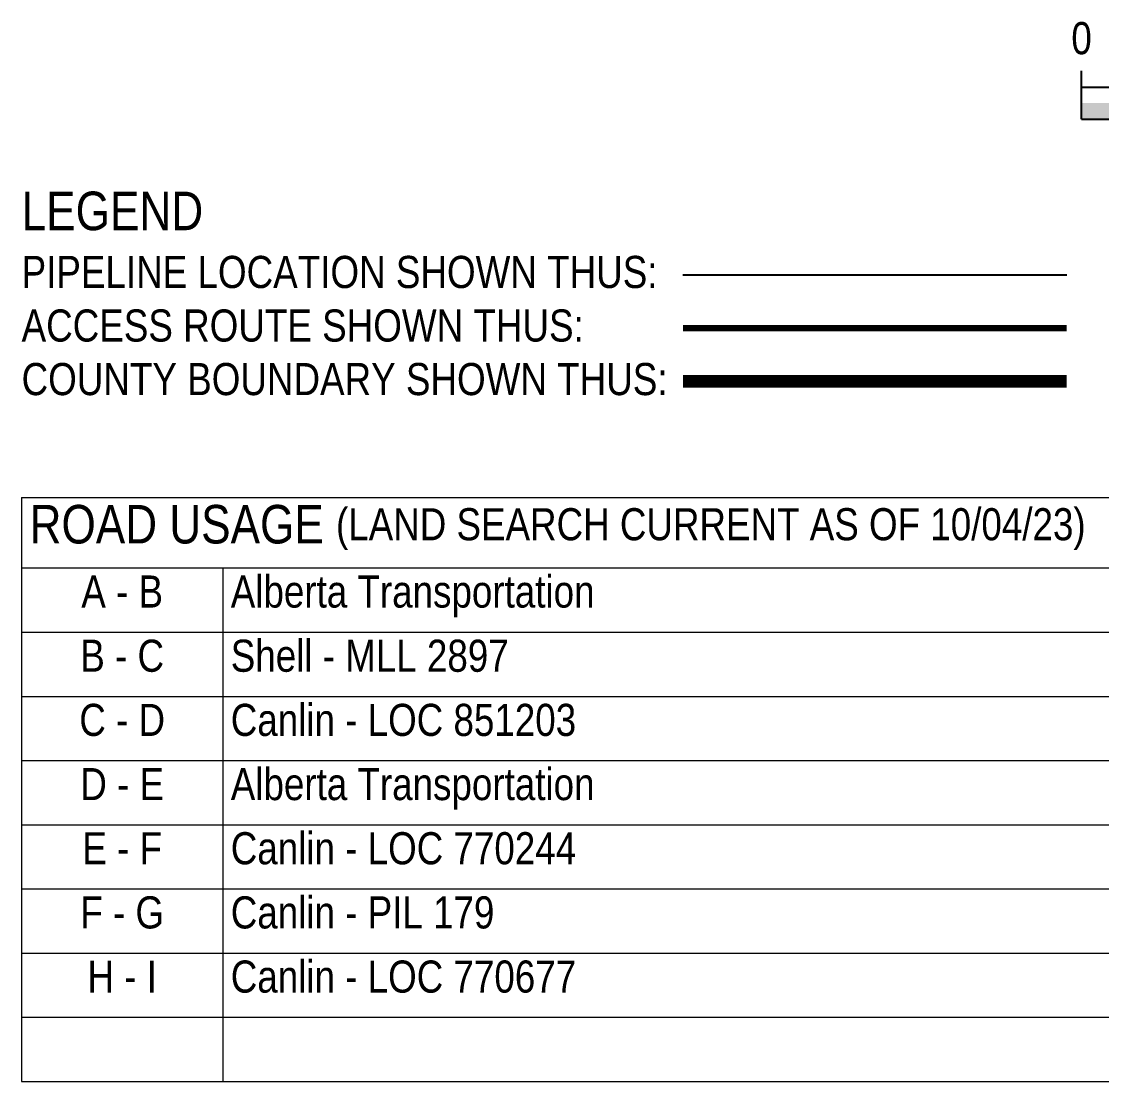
# Model space of a CAD drawing. Extents: x 639460 to 650829, y 5702863 to 5715975.
# Drawn here: x 645191.5 to 645527.3, y 5711590.9 to 5711920.7 of the extents above; entities that cross this region are included whole.
import ezdxf
from ezdxf.enums import TextEntityAlignment as Align

# ---------------------------------------------------------------- set-up
doc = ezdxf.new("R2010")
doc.units = 0
doc.header["$LTSCALE"] = 5
doc.linetypes.add('BORDER2', pattern=[22.225, 6.35, -3.175, 6.35, -3.175, 0, -3.175])
doc.layers.get('Defpoints').update_dxf_attribs({"color": 9})
doc.layers.add('AS-COUNTY', color=7, linetype='BORDER2', lineweight=60, true_color=0xcc33ff)
for name, color, linetype in [('CG-NOTES', 7, 'Continuous'), ('DETAIL-T', 7, 'Continuous'), ('P-PROPOSED', 10, 'Continuous')]:
    doc.layers.add(name, color=color, linetype=linetype)
doc.styles.add('0', font='ARIALN.TTF')
doc.styles.add('80', font='ARIALN.TTF', dxfattribs={"height": 10})
doc.styles.add('BOLD', font='ARIALNB.TTF')

# ---------------------------------------------------------------- blocks, each defined once
blk = doc.blocks.new('*U433')
at = {"color": 0}
for p, q in [((-150, 0), (-150, 15)), ((-100, 10), (-100, 15)), ((-50, 10), (-50, 15)), ((50, 10), (50, 15)), ((150.24, 0), (150.24, 15)), ((-150, 10), (150.24, 10)), ((-150, 0), (150.24, 0))]:
    blk.add_line(p, q, dxfattribs=at)
for points in [[(-140, 10), (-130, 10), (-140, 5), (-130, 5)], [(-120, 10), (-110, 10), (-120, 5), (-110, 5)], [(-100, 10), (-50, 10), (-100, 5), (-50, 5)], [(50, 10), (150.24, 10), (50, 5), (150.24, 5)], [(-150, 5), (-140, 5), (-150, 0), (-140, 0)], [(-130, 5), (-120, 5), (-130, 0), (-120, 0)], [(-110, 5), (-100, 5), (-110, 0), (-100, 0)], [(-50, 5), (50, 5), (-50, 0), (50, 0)]]:
    blk.add_solid(points, dxfattribs=at)
at = {"color": 0, "style": '80'}
blk.add_text('metres', height=10, dxfattribs=at).set_placement((162.24, 20), align=Align.CENTER)
at = {"color": 0, "char_height": 10, "style": '80'}
for s, insert, attachment_point in [('0', (-150, 30.21), 2), ('#####', (-100, 30.21), 2), ('#####', (-50, 30.21), 2), ('#####', (50, 30.21), 2), ('#####', (136.7, 30.22), 3), ('SCALE 1:#######', (0.12, -5), 2)]:
    blk.add_mtext(s, dxfattribs=dict(at, insert=insert, attachment_point=attachment_point))
blk = doc.blocks.new('*T442')
at = {"layer": 'Defpoints', "color": 8, "linetype": 'ByBlock', "lineweight": 0, "transparency": 16777216}
for p, q in [((0, 0), (512.39, 0)), ((0, 0), (0, -181.69)), ((512.39, 0), (512.39, -181.69)), ((0, -21.94), (512.39, -21.94)), ((62.57, -21.94), (62.57, -181.69)), ((454.93, -21.94), (454.93, -181.69)), ((0, -41.91), (512.39, -41.91)), ((0, -61.88), (512.39, -61.88)), ((0, -81.85), (512.39, -81.85)), ((0, -101.82), (512.39, -101.82)), ((0, -121.78), (512.39, -121.78)), ((0, -141.75), (512.39, -141.75)), ((0, -161.72), (512.39, -161.72)), ((0, -181.69), (512.39, -181.69))]:
    blk.add_line(p, q, dxfattribs=at)
at = {"layer": 'CG-NOTES', "color": 154, "transparency": 16777216, "insert": (2.5, -2.33), "char_height": 11.98075, "width": 507.3946, "attachment_point": 1, "style": 'BOLD'}
blk.add_mtext('\\A1;{\\fArial Narrow|b0|i0|c0|p34;\\C14;ROAD USAGE\\fArial Narrow|b1|i0|c0|p34;\\H0.99999x; \\fArial Narrow|b0|i0|c0|p34;\\H0.83333x;\\C256;(LAND SEARCH CURRENT AS OF 10/04/23)}', dxfattribs=at)
at = {"layer": 'CG-NOTES', "transparency": 16777216, "char_height": 9.984, "style": '0'}
for s, insert, width, attachment_point in [('A - B', (31.29, -24.27), 57.5822, 2), ('Alberta Transportation', (65.07, -24.27), 387.3679, 1), ('12.8 km', (509.89, -24.27), 52.4605, 3), ('B - C ', (31.29, -44.24), 57.5822, 2), ('Shell - MLL 2897', (65.07, -44.24), 387.3679, 1), ('0.4 km', (509.89, -44.24), 52.4605, 3), ('Canlin - LOC 851203', (65.07, -64.21), 387.3679, 1), ('0.6 km', (509.89, -64.21), 52.4605, 3), ('C - D', (31.29, -64.21), 57.5822, 2), ('Alberta Transportation', (65.07, -84.18), 387.3679, 1), ('3.0 km', (509.89, -84.18), 52.4605, 3), ('D - E', (31.29, -84.18), 57.5822, 2), ('Canlin - LOC 770244', (65.07, -104.15), 387.3679, 1), ('3.0 km', (509.89, -104.15), 52.4605, 3), ('E - F', (31.29, -104.15), 57.5822, 2), ('F - G', (31.29, -124.11), 57.5822, 2), ('Canlin - PIL 179', (65.07, -124.11), 387.3679, 1), ('3.7 km', (509.89, -124.11), 52.4605, 3), ('H - I', (31.29, -144.08), 57.5822, 2), ('Canlin - LOC 770677', (65.07, -144.08), 387.3679, 1), ('0.3 km', (509.89, -144.08), 52.4605, 3)]:
    blk.add_mtext(s, dxfattribs=dict(at, insert=insert, width=width, attachment_point=attachment_point))

msp = doc.modelspace()

# ---------------------------------------------------------------- linework, layer by layer
at = {"layer": 'AS-COUNTY', "const_width": 4, "flags": 128}
msp.add_lwpolyline([(645397.17, 5711808.74), (645516.55, 5711808.74)], dxfattribs=at)
at = {"layer": 'P-PROPOSED', "color": 240, "flags": 128}
msp.add_lwpolyline([(645397.17, 5711841.82), (645516.55, 5711841.82)], dxfattribs=at)
at = {"layer": 'P-PROPOSED', "color": 90, "const_width": 2, "flags": 128}
msp.add_lwpolyline([(645397.17, 5711825.28), (645516.55, 5711825.28)], dxfattribs=at)

# ---------------------------------------------------------------- block references
msp.add_blockref('*T442', (645191.45, 5711772.59))
at = {"layer": 'DETAIL-T'}
msp.add_blockref('*U433', (645671.18, 5711890.3), dxfattribs=at)

# ---------------------------------------------------------------- texts
at = {"layer": 'CG-NOTES', "insert": (645191.45, 5711867.75), "char_height": 9.9947, "width": 456.9813, "attachment_point": 1, "style": '80'}
msp.add_mtext('{\\H1.2x;\\C14;LEGEND\\H0.83333x;\\C256;\\PPIPELINE LOCATION SHOWN THUS:\\PACCESS ROUTE SHOWN THUS:\\P}COUNTY BOUNDARY SHOWN THUS:', dxfattribs=at)

doc.saveas('drawing.dxf')
